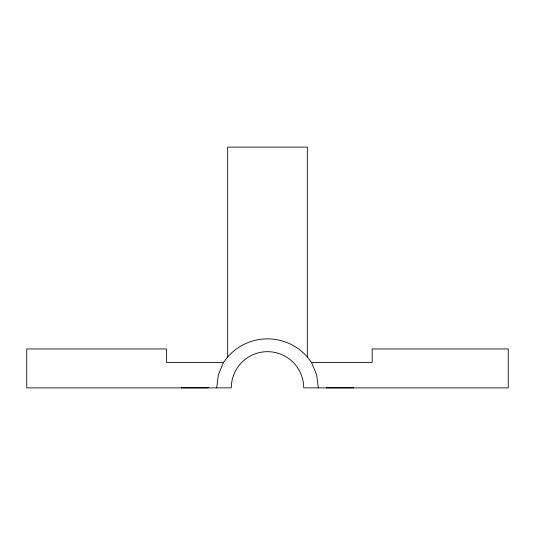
<?xml version="1.0" encoding="UTF-8"?>
<svg xmlns="http://www.w3.org/2000/svg" width="535" height="535" viewBox="0 0 535 535"><rect width="100%" height="100%" fill="white"/><g stroke="black" fill="none" stroke-linecap="round" stroke-linejoin="round"><path stroke-width="0.8" d="M216.662 387.875L218.394 374.714L223.47 362.456L227.676 356.972L227.676 147.125L307.324 147.125L307.324 356.972L311.53 362.456L316.606 374.714L318.338 387.875M223.47 362.456L166.452 362.456L166.452 348.954L26.75 348.954L26.75 387.875L231.294 387.875A36.206 36.206 0 0 1 267.5 351.669A36.206 36.206 0 0 1 303.706 387.875L508.25 387.875L508.25 348.954L372.166 348.954L372.166 362.456L311.53 362.456M181.385 387.795L208.536 387.795M326.464 387.795L353.615 387.795M227.676 356.972A52.858 52.858 0 0 1 307.324 356.972"/></g></svg>
